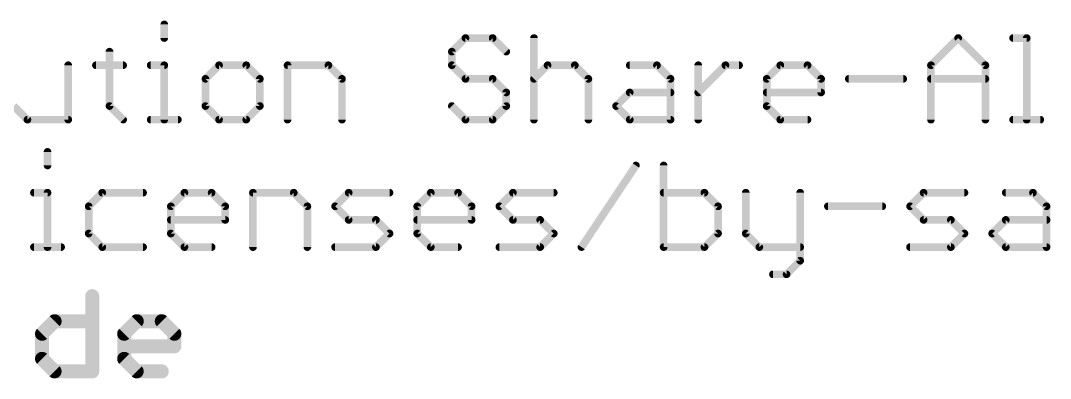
# Model space of a CAD drawing. Extents: x -30 to 77, y -18 to 22.
# Drawn here: x 33.85 to 54.38, y -17.78 to -10.65 of the extents above; entities that cross this region are included whole.
import ezdxf

# ---------------------------------------------------------------- set-up
doc = ezdxf.new("R2010")
doc.units = 0
doc.layers.add('51', color=53, linetype='CONTINUOUS')

msp = doc.modelspace()

# ---------------------------------------------------------------- linework, layer by layer
at = {"layer": '51'}
for points, const_width in [([(36.7179, -10.7256), (36.7179, -10.9968)], 0.1524), ([(42.7208, -10.9968), (42.4497, -11.268)], 0.1524), ([(43.2631, -10.9968), (42.7208, -10.9968)], 0.1524), ([(43.5343, -11.268), (43.2631, -10.9968)], 0.1524), ([(44.0868, -10.9968), (44.0868, -12.6238)], 0.1524), ([(51.9997, -11.5391), (52.5421, -10.9968)], 0.1524), ([(52.5421, -10.9968), (53.0844, -11.5391)], 0.1524), ([(53.6369, -10.9968), (53.9081, -10.9968)], 0.1524), ([(53.9081, -10.9968), (53.9081, -12.6238)], 0.1524), ([(35.6265, -11.268), (35.6265, -12.3526)], 0.1524), ([(42.4497, -11.268), (42.4497, -11.5391)], 0.1524), ([(34.8028, -12.6238), (34.8028, -11.5391)], 0.1524), ([(35.3553, -11.5391), (35.8976, -11.5391)], 0.1524), ([(36.4467, -11.5391), (36.7179, -11.5391)], 0.1524), ([(36.7179, -11.5391), (36.7179, -12.6238)], 0.1524), ([(37.8093, -11.5391), (37.5382, -11.8103)], 0.1524), ([(38.3517, -11.5391), (37.8093, -11.5391)], 0.1524), ([(38.6228, -11.8103), (38.3517, -11.5391)], 0.1524), ([(39.1753, -12.6238), (39.1753, -11.5391)], 0.1524), ([(39.1753, -11.5391), (39.9888, -11.5391)], 0.1524), ([(39.9888, -11.5391), (40.26, -11.8103)], 0.1524), ([(42.4497, -11.5391), (42.7208, -11.8103)], 0.1524), ([(44.0868, -11.8103), (44.358, -11.5391)], 0.1524), ([(44.358, -11.5391), (44.9003, -11.5391)], 0.1524), ([(44.9003, -11.5391), (45.1715, -11.8103)], 0.1524), ([(45.9951, -11.5391), (46.5375, -11.5391)], 0.1524), ([(46.5375, -11.5391), (46.8086, -11.8103)], 0.1524), ([(47.3611, -12.6238), (47.3611, -11.5391)], 0.1524), ([(47.3611, -12.0815), (47.9034, -11.5391)], 0.1524), ([(47.9034, -11.5391), (48.1746, -11.5391)], 0.1524), ([(48.7254, -11.8103), (48.9966, -11.5391)], 0.1524), ([(48.9966, -11.5391), (49.5389, -11.5391)], 0.1524), ([(49.5389, -11.5391), (49.8101, -11.8103)], 0.1524), ([(51.9997, -12.6238), (51.9997, -11.5391)], 0.1524), ([(53.0844, -11.5391), (53.0844, -12.6238)], 0.1524), ([(37.5382, -11.8103), (37.5382, -12.3526)], 0.1524), ([(38.6228, -12.3526), (38.6228, -11.8103)], 0.1524), ([(40.26, -11.8103), (40.26, -12.6238)], 0.1524), ([(42.7208, -11.8103), (43.2631, -11.8103)], 0.1524), ([(43.2631, -11.8103), (43.5343, -12.0815)], 0.1524), ([(45.1715, -11.8103), (45.1715, -12.6238)], 0.1524), ([(46.8086, -11.8103), (46.8086, -12.6238)], 0.1524), ([(48.7254, -12.3526), (48.7254, -11.8103)], 0.1524), ([(49.8101, -11.8103), (49.8101, -12.0815)], 0.1524), ([(50.3626, -11.8103), (51.4472, -11.8103)], 0.1524), ([(51.9997, -11.8103), (53.0844, -11.8103)], 0.1524), ([(43.5343, -12.0815), (43.5343, -12.3526)], 0.1524), ([(45.724, -12.3526), (45.9951, -12.0815)], 0.1524), ([(45.9951, -12.0815), (46.8086, -12.0815)], 0.1524), ([(49.8101, -12.0815), (48.7254, -12.0815)], 0.1524), ([(33.7182, -12.3526), (33.9893, -12.6238)], 0.1524), ([(35.6265, -12.3526), (35.8976, -12.6238)], 0.1524), ([(37.5382, -12.3526), (37.8093, -12.6238)], 0.1524), ([(38.3517, -12.6238), (38.6228, -12.3526)], 0.1524), ([(42.7208, -12.6238), (42.4497, -12.3526)], 0.1524), ([(43.5343, -12.3526), (43.2631, -12.6238)], 0.1524), ([(45.9951, -12.6238), (45.724, -12.3526)], 0.1524), ([(48.9966, -12.6238), (48.7254, -12.3526)], 0.1524), ([(33.9893, -12.6238), (34.8028, -12.6238)], 0.1524), ([(36.4467, -12.6238), (36.9891, -12.6238)], 0.1524), ([(37.8093, -12.6238), (38.3517, -12.6238)], 0.1524), ([(43.2631, -12.6238), (42.7208, -12.6238)], 0.1524), ([(46.8086, -12.6238), (45.9951, -12.6238)], 0.1524), ([(49.5389, -12.6238), (48.9966, -12.6238)], 0.1524), ([(53.6369, -12.6238), (54.1792, -12.6238)], 0.1524), ([(34.3906, -13.2656), (34.3906, -13.5368)], 0.1524), ([(45.0338, -15.1638), (46.1185, -13.5368)], 0.1524), ([(46.671, -13.5368), (46.671, -15.1638)], 0.1524), ([(34.1194, -14.0791), (34.3906, -14.0791)], 0.1524), ([(34.3906, -14.0791), (34.3906, -15.1638)], 0.1524), ([(35.482, -14.0791), (35.2109, -14.3503)], 0.1524), ([(36.2955, -14.0791), (35.482, -14.0791)], 0.1524), ([(36.848, -14.3503), (37.1192, -14.0791)], 0.1524), ([(37.1192, -14.0791), (37.6615, -14.0791)], 0.1524), ([(37.6615, -14.0791), (37.9327, -14.3503)], 0.1524), ([(38.4852, -15.1638), (38.4852, -14.0791)], 0.1524), ([(38.4852, -14.0791), (39.2987, -14.0791)], 0.1524), ([(39.2987, -14.0791), (39.5698, -14.3503)], 0.1524), ([(40.1223, -14.3503), (40.3935, -14.0791)], 0.1524), ([(40.3935, -14.0791), (41.207, -14.0791)], 0.1524), ([(41.7595, -14.3503), (42.0306, -14.0791)], 0.1524), ([(42.0306, -14.0791), (42.573, -14.0791)], 0.1524), ([(42.573, -14.0791), (42.8441, -14.3503)], 0.1524), ([(43.3966, -14.3503), (43.6678, -14.0791)], 0.1524), ([(43.6678, -14.0791), (44.4813, -14.0791)], 0.1524), ([(47.4844, -14.0791), (46.671, -14.0791)], 0.1524), ([(47.7556, -14.3503), (47.4844, -14.0791)], 0.1524), ([(48.3081, -14.0791), (48.3081, -14.8926)], 0.1524), ([(49.3928, -14.0791), (49.3928, -15.435)], 0.1524), ([(51.5824, -14.3503), (51.8536, -14.0791)], 0.1524), ([(51.8536, -14.0791), (52.6671, -14.0791)], 0.1524), ([(53.4907, -14.0791), (54.0331, -14.0791)], 0.1524), ([(54.0331, -14.0791), (54.3042, -14.3503)], 0.1524), ([(35.2109, -14.3503), (35.2109, -14.8926)], 0.1524), ([(36.848, -14.8926), (36.848, -14.3503)], 0.1524), ([(37.9327, -14.3503), (37.9327, -14.6215)], 0.1524), ([(39.5698, -14.3503), (39.5698, -15.1638)], 0.1524), ([(40.3935, -14.6215), (40.1223, -14.3503)], 0.1524), ([(41.7595, -14.8926), (41.7595, -14.3503)], 0.1524), ([(42.8441, -14.3503), (42.8441, -14.6215)], 0.1524), ([(43.6678, -14.6215), (43.3966, -14.3503)], 0.1524), ([(47.7556, -14.8926), (47.7556, -14.3503)], 0.1524), ([(49.9453, -14.3503), (51.0299, -14.3503)], 0.1524), ([(51.8536, -14.6215), (51.5824, -14.3503)], 0.1524), ([(54.3042, -14.3503), (54.3042, -15.1638)], 0.1524), ([(37.9327, -14.6215), (36.848, -14.6215)], 0.1524), ([(40.9358, -14.6215), (40.3935, -14.6215)], 0.1524), ([(41.207, -14.8926), (40.9358, -14.6215)], 0.1524), ([(42.8441, -14.6215), (41.7595, -14.6215)], 0.1524), ([(44.2101, -14.6215), (43.6678, -14.6215)], 0.1524), ([(44.4813, -14.8926), (44.2101, -14.6215)], 0.1524), ([(52.3959, -14.6215), (51.8536, -14.6215)], 0.1524), ([(52.6671, -14.8926), (52.3959, -14.6215)], 0.1524), ([(53.2196, -14.8926), (53.4907, -14.6215)], 0.1524), ([(53.4907, -14.6215), (54.3042, -14.6215)], 0.1524), ([(35.2109, -14.8926), (35.482, -15.1638)], 0.1524), ([(37.1192, -15.1638), (36.848, -14.8926)], 0.1524), ([(40.9358, -15.1638), (41.207, -14.8926)], 0.1524), ([(42.0306, -15.1638), (41.7595, -14.8926)], 0.1524), ([(44.2101, -15.1638), (44.4813, -14.8926)], 0.1524), ([(47.4844, -15.1638), (47.7556, -14.8926)], 0.1524), ([(48.3081, -14.8926), (48.5793, -15.1638)], 0.1524), ([(52.3959, -15.1638), (52.6671, -14.8926)], 0.1524), ([(53.4907, -15.1638), (53.2196, -14.8926)], 0.1524), ([(34.1194, -15.1638), (34.6617, -15.1638)], 0.1524), ([(35.482, -15.1638), (36.2955, -15.1638)], 0.1524), ([(37.6615, -15.1638), (37.1192, -15.1638)], 0.1524), ([(40.1223, -15.1638), (40.9358, -15.1638)], 0.1524), ([(42.573, -15.1638), (42.0306, -15.1638)], 0.1524), ([(43.3966, -15.1638), (44.2101, -15.1638)], 0.1524), ([(46.671, -15.1638), (47.4844, -15.1638)], 0.1524), ([(48.5793, -15.1638), (49.3928, -15.1638)], 0.1524), ([(51.5824, -15.1638), (52.3959, -15.1638)], 0.1524), ([(54.3042, -15.1638), (53.4907, -15.1638)], 0.1524), ([(49.3928, -15.435), (49.1216, -15.7061)], 0.1524), ([(49.1216, -15.7061), (48.8504, -15.7061)], 0.1524), ([(35.2812, -16.1404), (35.2812, -17.6403)], 0.2794), ([(34.2812, -16.8904), (34.5312, -16.6404)], 0.2794), ([(34.5312, -16.6404), (35.2812, -16.6404)], 0.2794), ([(35.9184, -16.8904), (36.1684, -16.6404)], 0.2794), ([(36.1684, -16.6404), (36.6683, -16.6404)], 0.2794), ([(36.6683, -16.6404), (36.9183, -16.8904)], 0.2794), ([(34.2812, -17.3903), (34.2812, -16.8904)], 0.2794), ([(35.9184, -17.3903), (35.9184, -16.8904)], 0.2794), ([(36.9183, -16.8904), (36.9183, -17.1403)], 0.2794), ([(36.9183, -17.1403), (35.9184, -17.1403)], 0.2794), ([(34.5312, -17.6403), (34.2812, -17.3903)], 0.2794), ([(36.1684, -17.6403), (35.9184, -17.3903)], 0.2794), ([(35.2812, -17.6403), (34.5312, -17.6403)], 0.2794), ([(36.6683, -17.6403), (36.1684, -17.6403)], 0.2794)]:
    msp.add_lwpolyline(points, dxfattribs=dict(at, const_width=const_width))
for points, const_width in [([(36.756, -10.7256, 1), (36.6798, -10.7256)], 0.0762), ([(36.6798, -10.9968, 1), (36.756, -10.9968)], 0.0762), ([(42.7208, -10.9587, 1), (42.7208, -11.0349)], 0.0762), ([(42.7478, -11.0238, 1), (42.6939, -10.9699)], 0.0762), ([(43.2901, -10.9699, 1), (43.2362, -11.0238)], 0.0762), ([(43.2631, -11.0349, 1), (43.2631, -10.9587)], 0.0762), ([(44.1249, -10.9968, 1), (44.0487, -10.9968)], 0.0762), ([(52.569, -10.9699, 1), (52.5151, -11.0238)], 0.0762), ([(52.569, -11.0238, 1), (52.5151, -10.9699)], 0.0762), ([(53.6369, -10.9587, 1), (53.6369, -11.0349)], 0.0762), ([(53.9462, -10.9968, 1), (53.87, -10.9968)], 0.0762), ([(53.9081, -11.0349, 1), (53.9081, -10.9587)], 0.0762), ([(35.6646, -11.268, 1), (35.5884, -11.268)], 0.0762), ([(42.4227, -11.241, 1), (42.4766, -11.2949)], 0.0762), ([(42.4878, -11.268, 1), (42.4116, -11.268)], 0.0762), ([(43.5074, -11.2949, 1), (43.5613, -11.241)], 0.0762), ([(34.8409, -11.5391, 1), (34.7647, -11.5391)], 0.0762), ([(35.3553, -11.501, 1), (35.3553, -11.5772)], 0.0762), ([(35.8976, -11.5772, 1), (35.8976, -11.501)], 0.0762), ([(36.4467, -11.501, 1), (36.4467, -11.5772)], 0.0762), ([(36.756, -11.5391, 1), (36.6798, -11.5391)], 0.0762), ([(36.7179, -11.5772, 1), (36.7179, -11.501)], 0.0762), ([(37.8093, -11.501, 1), (37.8093, -11.5772)], 0.0762), ([(37.8363, -11.5661, 1), (37.7824, -11.5122)], 0.0762), ([(38.3786, -11.5122, 1), (38.3247, -11.5661)], 0.0762), ([(38.3517, -11.5772, 1), (38.3517, -11.501)], 0.0762), ([(39.2134, -11.5391, 1), (39.1372, -11.5391)], 0.0762), ([(39.1753, -11.501, 1), (39.1753, -11.5772)], 0.0762), ([(40.0158, -11.5122, 1), (39.9619, -11.5661)], 0.0762), ([(39.9888, -11.5772, 1), (39.9888, -11.501)], 0.0762), ([(42.4766, -11.5122, 1), (42.4227, -11.5661)], 0.0762), ([(44.358, -11.501, 1), (44.358, -11.5772)], 0.0762), ([(44.3849, -11.5661, 1), (44.331, -11.5122)], 0.0762), ([(44.9272, -11.5122, 1), (44.8734, -11.5661)], 0.0762), ([(44.9003, -11.5772, 1), (44.9003, -11.501)], 0.0762), ([(45.9951, -11.501, 1), (45.9951, -11.5772)], 0.0762), ([(46.5644, -11.5122, 1), (46.5105, -11.5661)], 0.0762), ([(46.5375, -11.5772, 1), (46.5375, -11.501)], 0.0762), ([(47.3992, -11.5391, 1), (47.323, -11.5391)], 0.0762), ([(47.9034, -11.501, 1), (47.9034, -11.5772)], 0.0762), ([(47.9304, -11.5661, 1), (47.8765, -11.5122)], 0.0762), ([(48.1746, -11.5772, 1), (48.1746, -11.501)], 0.0762), ([(48.9966, -11.501, 1), (48.9966, -11.5772)], 0.0762), ([(49.0235, -11.5661, 1), (48.9696, -11.5122)], 0.0762), ([(49.5659, -11.5122, 1), (49.512, -11.5661)], 0.0762), ([(49.5389, -11.5772, 1), (49.5389, -11.501)], 0.0762), ([(52.0378, -11.5391, 1), (51.9616, -11.5391)], 0.0762), ([(51.9728, -11.5122, 1), (52.0267, -11.5661)], 0.0762), ([(53.1225, -11.5391, 1), (53.0463, -11.5391)], 0.0762), ([(53.0574, -11.5661, 1), (53.1113, -11.5122)], 0.0762), ([(42.4116, -11.5391, 1), (42.4878, -11.5391)], 0.0762), ([(37.5763, -11.8103, 1), (37.5001, -11.8103)], 0.0762), ([(37.5112, -11.7834, 1), (37.5651, -11.8372)], 0.0762), ([(38.6609, -11.8103, 1), (38.5847, -11.8103)], 0.0762), ([(38.5959, -11.8372, 1), (38.6498, -11.7834)], 0.0762), ([(40.2981, -11.8103, 1), (40.2219, -11.8103)], 0.0762), ([(40.2331, -11.8372, 1), (40.2869, -11.7834)], 0.0762), ([(42.7208, -11.7722, 1), (42.7208, -11.8484)], 0.0762), ([(42.6939, -11.8372, 1), (42.7478, -11.7834)], 0.0762), ([(43.2901, -11.7834, 1), (43.2362, -11.8372)], 0.0762), ([(43.2631, -11.8484, 1), (43.2631, -11.7722)], 0.0762), ([(44.0599, -11.7834, 1), (44.1138, -11.8372)], 0.0762), ([(45.2096, -11.8103, 1), (45.1334, -11.8103)], 0.0762), ([(45.1445, -11.8372, 1), (45.1984, -11.7834)], 0.0762), ([(46.8467, -11.8103, 1), (46.7705, -11.8103)], 0.0762), ([(46.7817, -11.8372, 1), (46.8356, -11.7834)], 0.0762), ([(48.7635, -11.8103, 1), (48.6873, -11.8103)], 0.0762), ([(48.6985, -11.7834, 1), (48.7524, -11.8372)], 0.0762), ([(49.8482, -11.8103, 1), (49.772, -11.8103)], 0.0762), ([(49.7831, -11.8372, 1), (49.837, -11.7834)], 0.0762), ([(50.3626, -11.7722, 1), (50.3626, -11.8484)], 0.0762), ([(51.4472, -11.8484, 1), (51.4472, -11.7722)], 0.0762), ([(51.9997, -11.7722, 1), (51.9997, -11.8484)], 0.0762), ([(53.0844, -11.8484, 1), (53.0844, -11.7722)], 0.0762), ([(43.5724, -12.0815, 1), (43.4962, -12.0815)], 0.0762), ([(43.5074, -12.1084, 1), (43.5613, -12.0545)], 0.0762), ([(45.9951, -12.0434, 1), (45.9951, -12.1196)], 0.0762), ([(46.0221, -12.1084, 1), (45.9682, -12.0545)], 0.0762), ([(46.8086, -12.1196, 1), (46.8086, -12.0434)], 0.0762), ([(47.3342, -12.0545, 1), (47.3881, -12.1084)], 0.0762), ([(48.7254, -12.0434, 1), (48.7254, -12.1196)], 0.0762), ([(49.772, -12.0815, 1), (49.8482, -12.0815)], 0.0762), ([(49.8101, -12.1196, 1), (49.8101, -12.0434)], 0.0762), ([(35.6534, -12.3257, 1), (35.5995, -12.3796)], 0.0762), ([(35.5884, -12.3526, 1), (35.6646, -12.3526)], 0.0762), ([(37.5651, -12.3257, 1), (37.5112, -12.3796)], 0.0762), ([(37.5001, -12.3526, 1), (37.5763, -12.3526)], 0.0762), ([(38.5847, -12.3526, 1), (38.6609, -12.3526)], 0.0762), ([(38.6498, -12.3796, 1), (38.5959, -12.3257)], 0.0762), ([(42.4766, -12.3257, 1), (42.4227, -12.3796)], 0.0762), ([(43.4962, -12.3526, 1), (43.5724, -12.3526)], 0.0762), ([(43.5613, -12.3796, 1), (43.5074, -12.3257)], 0.0762), ([(45.7509, -12.3257, 1), (45.697, -12.3796)], 0.0762), ([(45.697, -12.3257, 1), (45.7509, -12.3796)], 0.0762), ([(48.7524, -12.3257, 1), (48.6985, -12.3796)], 0.0762), ([(48.6873, -12.3526, 1), (48.7635, -12.3526)], 0.0762), ([(33.9893, -12.5857, 1), (33.9893, -12.6619)], 0.0762), ([(33.9624, -12.6507, 1), (34.0163, -12.5969)], 0.0762), ([(34.7647, -12.6238, 1), (34.8409, -12.6238)], 0.0762), ([(34.8028, -12.6619, 1), (34.8028, -12.5857)], 0.0762), ([(35.8707, -12.6507, 1), (35.9246, -12.5969)], 0.0762), ([(36.4467, -12.5857, 1), (36.4467, -12.6619)], 0.0762), ([(36.6798, -12.6238, 1), (36.756, -12.6238)], 0.0762), ([(36.9891, -12.6619, 1), (36.9891, -12.5857)], 0.0762), ([(37.8093, -12.5857, 1), (37.8093, -12.6619)], 0.0762), ([(37.7824, -12.6507, 1), (37.8363, -12.5969)], 0.0762), ([(38.3247, -12.5969, 1), (38.3786, -12.6507)], 0.0762), ([(38.3517, -12.6619, 1), (38.3517, -12.5857)], 0.0762), ([(39.1372, -12.6238, 1), (39.2134, -12.6238)], 0.0762), ([(40.2219, -12.6238, 1), (40.2981, -12.6238)], 0.0762), ([(42.7208, -12.5857, 1), (42.7208, -12.6619)], 0.0762), ([(42.6939, -12.6507, 1), (42.7478, -12.5969)], 0.0762), ([(43.2362, -12.5969, 1), (43.2901, -12.6507)], 0.0762), ([(43.2631, -12.6619, 1), (43.2631, -12.5857)], 0.0762), ([(44.0487, -12.6238, 1), (44.1249, -12.6238)], 0.0762), ([(45.1334, -12.6238, 1), (45.2096, -12.6238)], 0.0762), ([(45.9951, -12.5857, 1), (45.9951, -12.6619)], 0.0762), ([(45.9682, -12.6507, 1), (46.0221, -12.5969)], 0.0762), ([(46.7705, -12.6238, 1), (46.8467, -12.6238)], 0.0762), ([(46.8086, -12.6619, 1), (46.8086, -12.5857)], 0.0762), ([(47.323, -12.6238, 1), (47.3992, -12.6238)], 0.0762), ([(48.9966, -12.5857, 1), (48.9966, -12.6619)], 0.0762), ([(48.9696, -12.6507, 1), (49.0235, -12.5969)], 0.0762), ([(49.5389, -12.6619, 1), (49.5389, -12.5857)], 0.0762), ([(51.9616, -12.6238, 1), (52.0378, -12.6238)], 0.0762), ([(53.0463, -12.6238, 1), (53.1225, -12.6238)], 0.0762), ([(53.6369, -12.5857, 1), (53.6369, -12.6619)], 0.0762), ([(53.87, -12.6238, 1), (53.9462, -12.6238)], 0.0762), ([(54.1792, -12.6619, 1), (54.1792, -12.5857)], 0.0762), ([(34.4287, -13.2656, 1), (34.3525, -13.2656)], 0.0762), ([(34.3525, -13.5368, 1), (34.4287, -13.5368)], 0.0762), ([(46.1502, -13.5579, 1), (46.0868, -13.5157)], 0.0762), ([(46.7091, -13.5368, 1), (46.6329, -13.5368)], 0.0762), ([(34.1194, -14.041, 1), (34.1194, -14.1172)], 0.0762), ([(34.4287, -14.0791, 1), (34.3525, -14.0791)], 0.0762), ([(34.3906, -14.1172, 1), (34.3906, -14.041)], 0.0762), ([(35.482, -14.041, 1), (35.482, -14.1172)], 0.0762), ([(35.509, -14.1061, 1), (35.4551, -14.0522)], 0.0762), ([(36.2955, -14.1172, 1), (36.2955, -14.041)], 0.0762), ([(37.1192, -14.041, 1), (37.1192, -14.1172)], 0.0762), ([(37.1461, -14.1061, 1), (37.0922, -14.0522)], 0.0762), ([(37.6884, -14.0522, 1), (37.6346, -14.1061)], 0.0762), ([(37.6615, -14.1172, 1), (37.6615, -14.041)], 0.0762), ([(38.5233, -14.0791, 1), (38.4471, -14.0791)], 0.0762), ([(38.4852, -14.041, 1), (38.4852, -14.1172)], 0.0762), ([(39.3256, -14.0522, 1), (39.2717, -14.1061)], 0.0762), ([(39.2987, -14.1172, 1), (39.2987, -14.041)], 0.0762), ([(40.3935, -14.041, 1), (40.3935, -14.1172)], 0.0762), ([(40.4204, -14.1061, 1), (40.3665, -14.0522)], 0.0762), ([(41.207, -14.1172, 1), (41.207, -14.041)], 0.0762), ([(42.0306, -14.041, 1), (42.0306, -14.1172)], 0.0762), ([(42.0576, -14.1061, 1), (42.0037, -14.0522)], 0.0762), ([(42.5999, -14.0522, 1), (42.546, -14.1061)], 0.0762), ([(42.573, -14.1172, 1), (42.573, -14.041)], 0.0762), ([(43.6678, -14.041, 1), (43.6678, -14.1172)], 0.0762), ([(43.6947, -14.1061, 1), (43.6409, -14.0522)], 0.0762), ([(44.4813, -14.1172, 1), (44.4813, -14.041)], 0.0762), ([(46.671, -14.041, 1), (46.671, -14.1172)], 0.0762), ([(47.5114, -14.0522, 1), (47.4575, -14.1061)], 0.0762), ([(47.4844, -14.1172, 1), (47.4844, -14.041)], 0.0762), ([(48.3462, -14.0791, 1), (48.27, -14.0791)], 0.0762), ([(49.4309, -14.0791, 1), (49.3547, -14.0791)], 0.0762), ([(51.8536, -14.041, 1), (51.8536, -14.1172)], 0.0762), ([(51.8805, -14.1061, 1), (51.8266, -14.0522)], 0.0762), ([(52.6671, -14.1172, 1), (52.6671, -14.041)], 0.0762), ([(53.4907, -14.041, 1), (53.4907, -14.1172)], 0.0762), ([(54.06, -14.0522, 1), (54.0061, -14.1061)], 0.0762), ([(54.0331, -14.1172, 1), (54.0331, -14.041)], 0.0762), ([(35.249, -14.3503, 1), (35.1728, -14.3503)], 0.0762), ([(35.1839, -14.3234, 1), (35.2378, -14.3772)], 0.0762), ([(36.8861, -14.3503, 1), (36.8099, -14.3503)], 0.0762), ([(36.8211, -14.3234, 1), (36.875, -14.3772)], 0.0762), ([(37.9708, -14.3503, 1), (37.8946, -14.3503)], 0.0762), ([(37.9057, -14.3772, 1), (37.9596, -14.3234)], 0.0762), ([(39.6079, -14.3503, 1), (39.5317, -14.3503)], 0.0762), ([(39.5429, -14.3772, 1), (39.5968, -14.3234)], 0.0762), ([(40.1493, -14.3234, 1), (40.0954, -14.3772)], 0.0762), ([(40.0954, -14.3234, 1), (40.1493, -14.3772)], 0.0762), ([(41.7976, -14.3503, 1), (41.7214, -14.3503)], 0.0762), ([(41.7325, -14.3234, 1), (41.7864, -14.3772)], 0.0762), ([(42.8822, -14.3503, 1), (42.806, -14.3503)], 0.0762), ([(42.8172, -14.3772, 1), (42.8711, -14.3234)], 0.0762), ([(43.4236, -14.3234, 1), (43.3697, -14.3772)], 0.0762), ([(43.3697, -14.3234, 1), (43.4236, -14.3772)], 0.0762), ([(47.7937, -14.3503, 1), (47.7175, -14.3503)], 0.0762), ([(47.7287, -14.3772, 1), (47.7826, -14.3234)], 0.0762), ([(49.9453, -14.3122, 1), (49.9453, -14.3884)], 0.0762), ([(51.0299, -14.3884, 1), (51.0299, -14.3122)], 0.0762), ([(51.6094, -14.3234, 1), (51.5555, -14.3772)], 0.0762), ([(51.5555, -14.3234, 1), (51.6094, -14.3772)], 0.0762), ([(54.3423, -14.3503, 1), (54.2661, -14.3503)], 0.0762), ([(54.2773, -14.3772, 1), (54.3312, -14.3234)], 0.0762), ([(36.848, -14.5834, 1), (36.848, -14.6596)], 0.0762), ([(37.9327, -14.6596, 1), (37.9327, -14.5834)], 0.0762), ([(40.3935, -14.5834, 1), (40.3935, -14.6596)], 0.0762), ([(40.3665, -14.6484, 1), (40.4204, -14.5945)], 0.0762), ([(40.9628, -14.5945, 1), (40.9089, -14.6484)], 0.0762), ([(40.9358, -14.6596, 1), (40.9358, -14.5834)], 0.0762), ([(41.7595, -14.5834, 1), (41.7595, -14.6596)], 0.0762), ([(42.8441, -14.6596, 1), (42.8441, -14.5834)], 0.0762), ([(43.6678, -14.5834, 1), (43.6678, -14.6596)], 0.0762), ([(43.6409, -14.6484, 1), (43.6947, -14.5945)], 0.0762), ([(44.2371, -14.5945, 1), (44.1832, -14.6484)], 0.0762), ([(44.2101, -14.6596, 1), (44.2101, -14.5834)], 0.0762), ([(51.8536, -14.5834, 1), (51.8536, -14.6596)], 0.0762), ([(51.8266, -14.6484, 1), (51.8805, -14.5945)], 0.0762), ([(52.4229, -14.5945, 1), (52.369, -14.6484)], 0.0762), ([(52.3959, -14.6596, 1), (52.3959, -14.5834)], 0.0762), ([(53.4907, -14.5834, 1), (53.4907, -14.6596)], 0.0762), ([(53.5177, -14.6484, 1), (53.4638, -14.5945)], 0.0762), ([(54.3042, -14.6596, 1), (54.3042, -14.5834)], 0.0762), ([(37.8946, -14.6215, 1), (37.9708, -14.6215)], 0.0762), ([(42.806, -14.6215, 1), (42.8822, -14.6215)], 0.0762), ([(35.2378, -14.8657, 1), (35.1839, -14.9196)], 0.0762), ([(35.1728, -14.8926, 1), (35.249, -14.8926)], 0.0762), ([(36.875, -14.8657, 1), (36.8211, -14.9196)], 0.0762), ([(36.8099, -14.8926, 1), (36.8861, -14.8926)], 0.0762), ([(41.2339, -14.9196, 1), (41.18, -14.8657)], 0.0762), ([(41.18, -14.9196, 1), (41.2339, -14.8657)], 0.0762), ([(41.7864, -14.8657, 1), (41.7325, -14.9196)], 0.0762), ([(41.7214, -14.8926, 1), (41.7976, -14.8926)], 0.0762), ([(44.5082, -14.9196, 1), (44.4544, -14.8657)], 0.0762), ([(44.4544, -14.9196, 1), (44.5082, -14.8657)], 0.0762), ([(47.7175, -14.8926, 1), (47.7937, -14.8926)], 0.0762), ([(47.7825, -14.9196, 1), (47.7287, -14.8657)], 0.0762), ([(48.335, -14.8657, 1), (48.2812, -14.9196)], 0.0762), ([(48.27, -14.8926, 1), (48.3462, -14.8926)], 0.0762), ([(52.694, -14.9196, 1), (52.6401, -14.8657)], 0.0762), ([(52.6401, -14.9196, 1), (52.694, -14.8657)], 0.0762), ([(53.2465, -14.8657, 1), (53.1926, -14.9196)], 0.0762), ([(53.1926, -14.8657, 1), (53.2465, -14.9196)], 0.0762), ([(34.1194, -15.1257, 1), (34.1194, -15.2019)], 0.0762), ([(34.3525, -15.1638, 1), (34.4287, -15.1638)], 0.0762), ([(34.6617, -15.2019, 1), (34.6617, -15.1257)], 0.0762), ([(35.482, -15.1257, 1), (35.482, -15.2019)], 0.0762), ([(35.4551, -15.1907, 1), (35.509, -15.1369)], 0.0762), ([(36.2955, -15.2019, 1), (36.2955, -15.1257)], 0.0762), ([(37.1192, -15.1257, 1), (37.1192, -15.2019)], 0.0762), ([(37.0922, -15.1907, 1), (37.1461, -15.1369)], 0.0762), ([(37.6615, -15.2019, 1), (37.6615, -15.1257)], 0.0762), ([(38.4471, -15.1638, 1), (38.5233, -15.1638)], 0.0762), ([(39.5317, -15.1638, 1), (39.6079, -15.1638)], 0.0762), ([(40.1223, -15.1257, 1), (40.1223, -15.2019)], 0.0762), ([(40.9089, -15.1369, 1), (40.9628, -15.1907)], 0.0762), ([(40.9358, -15.2019, 1), (40.9358, -15.1257)], 0.0762), ([(42.0306, -15.1257, 1), (42.0306, -15.2019)], 0.0762), ([(42.0037, -15.1907, 1), (42.0576, -15.1369)], 0.0762), ([(42.573, -15.2019, 1), (42.573, -15.1257)], 0.0762), ([(43.3966, -15.1257, 1), (43.3966, -15.2019)], 0.0762), ([(44.1832, -15.1369, 1), (44.2371, -15.1907)], 0.0762), ([(44.2101, -15.2019, 1), (44.2101, -15.1257)], 0.0762), ([(45.0021, -15.1427, 1), (45.0655, -15.1849)], 0.0762), ([(46.671, -15.1257, 1), (46.671, -15.2019)], 0.0762), ([(46.6329, -15.1638, 1), (46.7091, -15.1638)], 0.0762), ([(47.4575, -15.1369, 1), (47.5114, -15.1907)], 0.0762), ([(47.4844, -15.2019, 1), (47.4844, -15.1257)], 0.0762), ([(48.5793, -15.1257, 1), (48.5793, -15.2019)], 0.0762), ([(48.5523, -15.1907, 1), (48.6062, -15.1369)], 0.0762), ([(49.3928, -15.2019, 1), (49.3928, -15.1257)], 0.0762), ([(51.5824, -15.1257, 1), (51.5824, -15.2019)], 0.0762), ([(52.369, -15.1369, 1), (52.4229, -15.1907)], 0.0762), ([(52.3959, -15.2019, 1), (52.3959, -15.1257)], 0.0762), ([(53.4907, -15.1257, 1), (53.4907, -15.2019)], 0.0762), ([(53.4638, -15.1907, 1), (53.5177, -15.1369)], 0.0762), ([(54.2661, -15.1638, 1), (54.3423, -15.1638)], 0.0762), ([(54.3042, -15.2019, 1), (54.3042, -15.1257)], 0.0762), ([(49.4197, -15.4619, 1), (49.3658, -15.408)], 0.0762), ([(49.3547, -15.435, 1), (49.4309, -15.435)], 0.0762), ([(48.8504, -15.668, 1), (48.8504, -15.7442)], 0.0762), ([(49.0947, -15.6792, 1), (49.1485, -15.7331)], 0.0762), ([(49.1216, -15.7442, 1), (49.1216, -15.668)], 0.0762), ([(35.351, -16.1404, 1), (35.2113, -16.1404)], 0.1397), ([(34.5312, -16.5705, 1), (34.5312, -16.7102)], 0.1397), ([(34.5806, -16.6898, 1), (34.4818, -16.591)], 0.1397), ([(35.2812, -16.7102, 1), (35.2812, -16.5705)], 0.1397), ([(36.1684, -16.5705, 1), (36.1684, -16.7102)], 0.1397), ([(36.2178, -16.6898, 1), (36.119, -16.591)], 0.1397), ([(36.7177, -16.591, 1), (36.6189, -16.6898)], 0.1397), ([(36.6683, -16.7102, 1), (36.6683, -16.5705)], 0.1397), ([(34.3511, -16.8904, 1), (34.2114, -16.8904)], 0.1397), ([(34.2318, -16.841, 1), (34.3306, -16.9398)], 0.1397), ([(35.9882, -16.8904, 1), (35.8485, -16.8904)], 0.1397), ([(35.869, -16.841, 1), (35.9678, -16.9398)], 0.1397), ([(36.9882, -16.8904, 1), (36.8485, -16.8904)], 0.1397), ([(36.8689, -16.9398, 1), (36.9677, -16.841)], 0.1397), ([(35.9184, -17.0705, 1), (35.9184, -17.2102)], 0.1397), ([(36.9183, -17.2102, 1), (36.9183, -17.0705)], 0.1397), ([(36.8485, -17.1403, 1), (36.9882, -17.1403)], 0.1397), ([(34.3306, -17.3409, 1), (34.2318, -17.4397)], 0.1397), ([(34.2114, -17.3903, 1), (34.3511, -17.3903)], 0.1397), ([(35.8485, -17.3903, 1), (35.9882, -17.3903)], 0.1397), ([(35.9678, -17.3409, 1), (35.869, -17.4397)], 0.1397), ([(34.5312, -17.5705, 1), (34.5312, -17.7101)], 0.1397), ([(34.4818, -17.6897, 1), (34.5806, -17.5909)], 0.1397), ([(35.2113, -17.6403, 1), (35.351, -17.6403)], 0.1397), ([(35.2812, -17.7101, 1), (35.2812, -17.5705)], 0.1397), ([(36.1684, -17.5705, 1), (36.1684, -17.7101)], 0.1397), ([(36.119, -17.6897, 1), (36.2178, -17.5909)], 0.1397), ([(36.6683, -17.7101, 1), (36.6683, -17.5705)], 0.1397)]:
    msp.add_lwpolyline(points, format="xyb", dxfattribs=dict(at, const_width=const_width))

doc.saveas('drawing.dxf')
